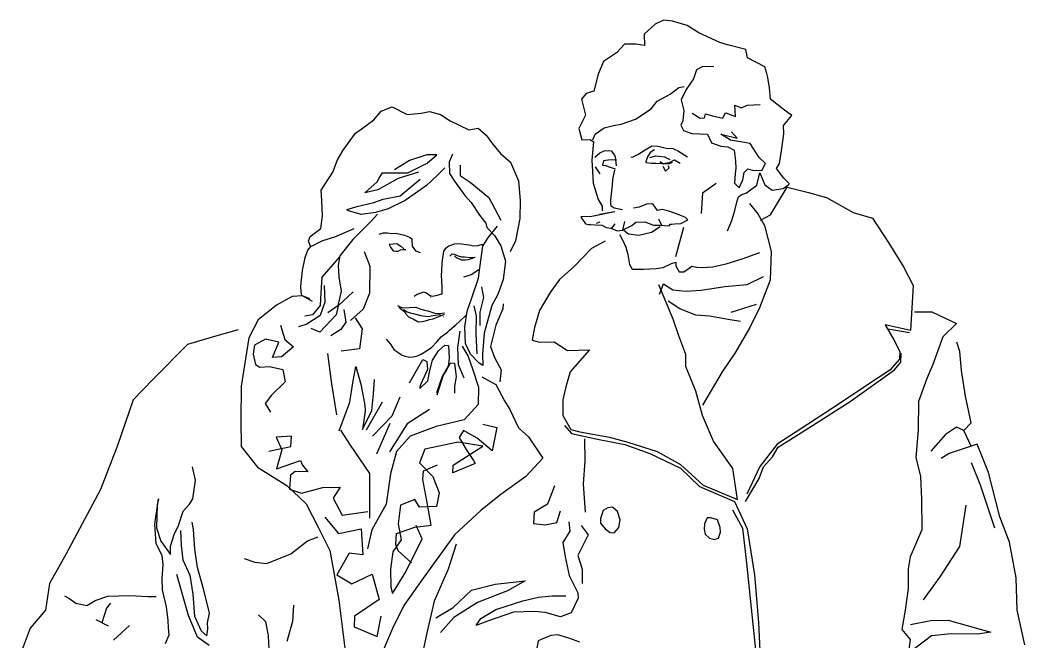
# Model space of a CAD drawing. Extents: x -109 to 1815, y -14679 to 345.
# Drawn here: x -104.528 to -103.49, y -37.608 to -36.965 of the extents above; entities that cross this region are included whole.
import ezdxf

# ---------------------------------------------------------------- set-up
doc = ezdxf.new("R2010")
doc.units = 0
doc.header["$MEASUREMENT"] = 0
doc.layers.get('0').update_dxf_attribs({"linetype": 'CONTINUOUS'})
doc.layers.add('MOBILIARIO', color=1, linetype='CONTINUOUS')

# ---------------------------------------------------------------- blocks, each defined once
blk = doc.blocks.new('G2peop3')
for p, q in [((0.1216, 1.7971), (0.1132, 1.7929)), ((0.1309, 1.7958), (0.1216, 1.7971)), ((0.146, 1.7916), (0.1309, 1.7958)), ((0.1132, 1.7929), (0.1018, 1.7824)), ((0.1582, 1.784), (0.146, 1.7916)), ((0.1018, 1.7824), (0.1019, 1.7708)), ((0.1798, 1.774), (0.1582, 1.784)), ((0.1878, 1.7714), (0.1798, 1.774)), ((0.0813, 1.7722), (0.0731, 1.7631)), ((0.0932, 1.7721), (0.0813, 1.7722)), ((0.1019, 1.7708), (0.0932, 1.7721)), ((0.2068, 1.7667), (0.1878, 1.7714)), ((0.2085, 1.7581), (0.2068, 1.7667)), ((0.0599, 1.7543), (0.0544, 1.7411)), ((0.0731, 1.7631), (0.0599, 1.7543)), ((0.2263, 1.7486), (0.2085, 1.7581)), ((0.1557, 1.7455), (0.1525, 1.7362)), ((0.1624, 1.7491), (0.1557, 1.7455)), ((0.1736, 1.7489), (0.1624, 1.7491)), ((0.2284, 1.7418), (0.2263, 1.7486)), ((0.0544, 1.7411), (0.0498, 1.7236)), ((0.1525, 1.7362), (0.1451, 1.7252)), ((0.2294, 1.7376), (0.2284, 1.7418)), ((0.2311, 1.7271), (0.2294, 1.7376)), ((0.0498, 1.7236), (0.0418, 1.7212)), ((0.1285, 1.7206), (0.1375, 1.7273)), ((0.1375, 1.7273), (0.143, 1.7283)), ((0.1451, 1.7252), (0.14, 1.7145)), ((0.2322, 1.7154), (0.2311, 1.7271)), ((0.0418, 1.7212), (0.0371, 1.7155)), ((0.0371, 1.7155), (0.0411, 1.6989)), ((0.1089, 1.7055), (0.1152, 1.7132)), ((0.1152, 1.7132), (0.1285, 1.7206)), ((0.14, 1.7145), (0.1425, 1.7035)), ((0.2452, 1.7049), (0.2322, 1.7154)), ((-0.1773, 1.694), (-0.1698, 1.7031)), ((-0.1698, 1.7031), (-0.1586, 1.7074)), ((-0.1586, 1.7074), (-0.1429, 1.6995)), ((-0.1286, 1.7009), (-0.12, 1.7026)), ((-0.12, 1.7026), (-0.1087, 1.6994)), ((0.0927, 1.6948), (0.1089, 1.7055)), ((0.1425, 1.7035), (0.1418, 1.6928)), ((0.1848, 1.6994), (0.1859, 1.7012)), ((0.1859, 1.7012), (0.196, 1.6975)), ((0.196, 1.6975), (0.1954, 1.7092)), ((0.1954, 1.7092), (0.2017, 1.7065)), ((0.2017, 1.7065), (0.2085, 1.7093)), ((0.2085, 1.7093), (0.2214, 1.7099)), ((0.2542, 1.6985), (0.2452, 1.7049)), ((-0.1904, 1.6842), (-0.1773, 1.694)), ((-0.1429, 1.6995), (-0.1286, 1.7009)), ((-0.1087, 1.6994), (-0.0985, 1.6931)), ((-0.0985, 1.6931), (-0.0794, 1.6836)), ((0.0411, 1.6989), (0.0344, 1.6849)), ((0.0781, 1.6896), (0.0927, 1.6948)), ((0.1418, 1.6928), (0.1395, 1.6885)), ((0.1513, 1.7007), (0.1595, 1.6957)), ((0.1595, 1.6957), (0.1639, 1.6959)), ((0.1639, 1.6959), (0.1649, 1.7002)), ((0.1649, 1.7002), (0.1724, 1.6981)), ((0.1724, 1.6981), (0.183, 1.6956)), ((0.183, 1.6956), (0.1848, 1.6994)), ((0.2455, 1.6882), (0.2542, 1.6985)), ((-0.1964, 1.6802), (-0.1904, 1.6842)), ((-0.0794, 1.6836), (-0.0696, 1.6853)), ((-0.0696, 1.6853), (-0.0613, 1.6783)), ((0.0344, 1.6849), (0.0375, 1.6734)), ((0.0513, 1.6791), (0.0604, 1.6857)), ((0.0604, 1.6857), (0.0702, 1.688)), ((0.0702, 1.688), (0.0781, 1.6896)), ((0.1395, 1.6885), (0.1423, 1.6829)), ((0.1423, 1.6829), (0.1511, 1.6797)), ((0.1978, 1.6751), (0.1918, 1.6817)), ((0.2459, 1.6795), (0.2455, 1.6882)), ((-0.2091, 1.6627), (-0.1964, 1.6802)), ((-0.0613, 1.6783), (-0.0547, 1.6693)), ((0.0375, 1.6734), (0.0461, 1.6738)), ((0.0461, 1.6738), (0.0493, 1.6713)), ((0.0493, 1.6713), (0.0478, 1.6522)), ((0.0486, 1.6733), (0.0513, 1.6791)), ((0.1511, 1.6797), (0.1672, 1.6793)), ((0.1672, 1.6793), (0.1714, 1.6701)), ((0.191, 1.673), (0.1808, 1.6792)), ((0.1808, 1.6792), (0.1978, 1.6751)), ((0.2011, 1.6711), (0.191, 1.673)), ((0.211, 1.6696), (0.2011, 1.6711)), ((0.2436, 1.6621), (0.2459, 1.6795)), ((-0.2148, 1.6525), (-0.2091, 1.6627)), ((-0.0547, 1.6693), (-0.0467, 1.6591)), ((0.0508, 1.6553), (0.056, 1.66)), ((0.056, 1.66), (0.0603, 1.662)), ((0.0603, 1.662), (0.0646, 1.6622)), ((0.0646, 1.6622), (0.0678, 1.6618)), ((0.0678, 1.6618), (0.071, 1.6576)), ((0.0952, 1.6583), (0.1029, 1.6629)), ((0.1029, 1.6629), (0.1096, 1.667)), ((0.108, 1.6602), (0.1052, 1.6556)), ((0.1123, 1.6629), (0.108, 1.6602)), ((0.1096, 1.667), (0.1158, 1.6667)), ((0.1158, 1.6667), (0.1189, 1.6662)), ((0.1189, 1.6662), (0.1246, 1.6647)), ((0.1246, 1.6647), (0.1313, 1.6643)), ((0.1313, 1.6643), (0.1371, 1.6616)), ((0.1371, 1.6616), (0.1466, 1.6559)), ((0.1714, 1.6701), (0.1807, 1.6668)), ((0.1807, 1.6668), (0.1882, 1.666)), ((0.1882, 1.666), (0.1946, 1.6626)), ((0.1946, 1.6626), (0.1959, 1.6515)), ((0.2172, 1.66), (0.211, 1.6696)), ((0.2204, 1.6552), (0.2172, 1.66)), ((0.2413, 1.6489), (0.2436, 1.6621)), ((-0.2198, 1.6399), (-0.2148, 1.6525)), ((-0.1404, 1.6518), (-0.1561, 1.6424)), ((-0.1227, 1.6577), (-0.1404, 1.6518)), ((-0.1123, 1.6577), (-0.1227, 1.6577)), ((-0.1223, 1.6491), (-0.1123, 1.6577)), ((-0.0962, 1.6585), (-0.0995, 1.6502)), ((-0.0995, 1.6502), (-0.0994, 1.6385)), ((-0.0467, 1.6591), (-0.0364, 1.6504)), ((-0.0364, 1.6504), (-0.0279, 1.631)), ((0.0478, 1.6522), (0.0489, 1.6287)), ((0.0596, 1.6515), (0.0586, 1.6471)), ((0.0646, 1.6523), (0.0596, 1.6515)), ((0.0695, 1.6526), (0.0646, 1.6523)), ((0.0732, 1.6522), (0.0695, 1.6526)), ((0.071, 1.6576), (0.0718, 1.6559)), ((0.0718, 1.6559), (0.0728, 1.6465)), ((0.0879, 1.6554), (0.0904, 1.6556)), ((0.0904, 1.6556), (0.0933, 1.6575)), ((0.0933, 1.6575), (0.0952, 1.6583)), ((0.1052, 1.6556), (0.1036, 1.6506)), ((0.1036, 1.6506), (0.1036, 1.65)), ((0.1036, 1.65), (0.1093, 1.6491)), ((0.1077, 1.6552), (0.1139, 1.6567)), ((0.1139, 1.6567), (0.1226, 1.6559)), ((0.1179, 1.6508), (0.1217, 1.6485)), ((0.1226, 1.6559), (0.1282, 1.653)), ((0.1229, 1.6491), (0.1278, 1.65)), ((0.1278, 1.65), (0.1332, 1.6528)), ((0.1279, 1.6488), (0.1308, 1.6502)), ((0.1332, 1.6528), (0.139, 1.6493)), ((0.1959, 1.6515), (0.1963, 1.6436)), ((0.2269, 1.6488), (0.2204, 1.6552)), ((-0.2278, 1.6271), (-0.2198, 1.6399)), ((-0.1717, 1.6336), (-0.1683, 1.6393)), ((-0.1683, 1.6393), (-0.1609, 1.6391)), ((-0.1609, 1.6391), (-0.1423, 1.6394)), ((-0.1312, 1.6399), (-0.1524, 1.6334)), ((-0.1423, 1.6394), (-0.1223, 1.6491)), ((-0.1042, 1.6445), (-0.1117, 1.6367)), ((-0.0882, 1.6471), (-0.0882, 1.6366)), ((0.0513, 1.6454), (0.0559, 1.6382)), ((0.0586, 1.6471), (0.0617, 1.6467)), ((0.0617, 1.6467), (0.0667, 1.645)), ((0.0667, 1.645), (0.0717, 1.6435)), ((0.0693, 1.6322), (0.0713, 1.6422)), ((0.1093, 1.6491), (0.1142, 1.6493)), ((0.1142, 1.6493), (0.1192, 1.6489)), ((0.1192, 1.6489), (0.1229, 1.6491)), ((0.1211, 1.646), (0.1238, 1.6411)), ((0.1217, 1.6485), (0.1279, 1.6488)), ((0.1238, 1.6411), (0.1274, 1.6443)), ((0.1274, 1.6443), (0.1268, 1.6463)), ((0.1963, 1.6436), (0.1958, 1.6386)), ((0.2037, 1.6321), (0.2051, 1.6396)), ((0.2051, 1.6396), (0.2086, 1.6435)), ((0.2086, 1.6435), (0.2137, 1.642)), ((0.2137, 1.642), (0.2231, 1.6417)), ((0.2182, 1.6266), (0.2212, 1.6392)), ((0.2212, 1.6392), (0.2263, 1.627)), ((0.2231, 1.6417), (0.2269, 1.6488)), ((0.2383, 1.6438), (0.2413, 1.6489)), ((0.2458, 1.6337), (0.2383, 1.6438)), ((-0.1865, 1.6186), (-0.174, 1.6298)), ((-0.174, 1.6298), (-0.1717, 1.6336)), ((-0.1524, 1.6334), (-0.1731, 1.6217)), ((-0.1503, 1.6154), (-0.1296, 1.6326)), ((-0.1117, 1.6367), (-0.1231, 1.6262)), ((-0.0994, 1.6385), (-0.0941, 1.6307)), ((-0.0941, 1.6307), (-0.0834, 1.6158)), ((-0.0882, 1.6366), (-0.0779, 1.6297)), ((-0.0779, 1.6297), (-0.0586, 1.6139)), ((-0.0279, 1.631), (-0.0262, 1.6106)), ((0.0489, 1.6287), (0.0542, 1.6116)), ((0.0689, 1.6265), (0.0693, 1.6322)), ((0.1958, 1.6386), (0.1951, 1.6287)), ((0.1951, 1.6287), (0.1997, 1.6239)), ((0.1997, 1.6239), (0.2037, 1.6321)), ((0.2515, 1.6283), (0.2458, 1.6337)), ((-0.2318, 1.6212), (-0.2278, 1.6271)), ((-0.2312, 1.6108), (-0.2318, 1.6212)), ((-0.1731, 1.6217), (-0.1865, 1.6186)), ((-0.1231, 1.6262), (-0.1451, 1.6108)), ((0.0681, 1.6173), (0.0689, 1.6265)), ((0.1621, 1.6183), (0.1607, 1.5972)), ((0.176, 1.6282), (0.1621, 1.6183)), ((0.202, 1.6166), (0.2074, 1.6187)), ((0.2074, 1.6187), (0.2182, 1.6266)), ((0.2263, 1.627), (0.234, 1.6212)), ((0.234, 1.6212), (0.2451, 1.623)), ((0.2385, 1.6061), (0.2492, 1.6245)), ((0.2451, 1.623), (0.251, 1.6271)), ((0.2492, 1.6245), (0.2713, 1.6189)), ((0.251, 1.6271), (0.2515, 1.6283)), ((0.2713, 1.6189), (0.2901, 1.6136)), ((-0.2304, 1.5948), (-0.2312, 1.6108)), ((-0.195, 1.6045), (-0.1774, 1.6086)), ((-0.1774, 1.6086), (-0.1676, 1.6121)), ((-0.1676, 1.6121), (-0.1503, 1.6154)), ((-0.1451, 1.6108), (-0.1627, 1.6019)), ((-0.0834, 1.6158), (-0.0769, 1.6087)), ((-0.0769, 1.6087), (-0.0683, 1.5955)), ((-0.0586, 1.6139), (-0.0462, 1.5905)), ((-0.0262, 1.6106), (-0.0265, 1.592)), ((0.0542, 1.6116), (0.0583, 1.6049)), ((0.0672, 1.611), (0.0681, 1.6173)), ((0.0674, 1.6073), (0.0672, 1.611)), ((0.1953, 1.6002), (0.1979, 1.6102)), ((0.1979, 1.6102), (0.199, 1.6145)), ((0.199, 1.6145), (0.202, 1.6166)), ((0.2901, 1.6136), (0.3174, 1.5982)), ((-0.2048, 1.6015), (-0.195, 1.6045)), ((-0.2047, 1.6003), (-0.2048, 1.6015)), ((-0.1903, 1.5961), (-0.2047, 1.6003)), ((-0.1756, 1.5981), (-0.1903, 1.5961)), ((-0.1627, 1.6019), (-0.1756, 1.5981)), ((0.0715, 1.5989), (0.0477, 1.594)), ((0.0715, 1.5989), (0.0555, 1.5961)), ((0.0583, 1.6049), (0.0585, 1.6)), ((0.0675, 1.6049), (0.0674, 1.6073)), ((0.0708, 1.6026), (0.0675, 1.6049)), ((0.0795, 1.6011), (0.0708, 1.6026)), ((0.0967, 1.6039), (0.0906, 1.6028)), ((0.104, 1.6067), (0.0967, 1.6039)), ((0.1107, 1.6071), (0.104, 1.6067)), ((0.1155, 1.6004), (0.1107, 1.6071)), ((0.1204, 1.6013), (0.1155, 1.6004)), ((0.1272, 1.5997), (0.1204, 1.6013)), ((0.138, 1.596), (0.1272, 1.5997)), ((0.1921, 1.5901), (0.1953, 1.6002)), ((0.2104, 1.6077), (0.2191, 1.597)), ((0.2321, 1.5959), (0.2385, 1.6061)), ((0.3174, 1.5982), (0.3375, 1.5925)), ((-0.2322, 1.5816), (-0.2304, 1.5948)), ((-0.1801, 1.5892), (-0.199, 1.5703)), ((-0.1736, 1.5964), (-0.1801, 1.5892)), ((-0.0683, 1.5955), (-0.0616, 1.5872)), ((-0.0616, 1.5872), (-0.0607, 1.5828)), ((-0.0265, 1.592), (-0.031, 1.5689)), ((0.0477, 1.594), (0.0365, 1.5939)), ((0.0365, 1.5939), (0.0372, 1.5922)), ((0.0372, 1.5922), (0.0412, 1.5867)), ((0.0559, 1.5882), (0.0523, 1.5868)), ((0.0814, 1.5888), (0.0794, 1.58)), ((0.089, 1.5849), (0.0931, 1.5881)), ((0.0931, 1.5881), (0.1024, 1.5886)), ((0.1024, 1.5886), (0.1113, 1.5853)), ((0.1164, 1.5918), (0.12, 1.5845)), ((0.1443, 1.5932), (0.138, 1.596)), ((0.1397, 1.5868), (0.1469, 1.5908)), ((0.1469, 1.5908), (0.1443, 1.5932)), ((0.1876, 1.5793), (0.1921, 1.5901)), ((0.2191, 1.597), (0.2259, 1.5849)), ((0.2219, 1.5904), (0.2321, 1.5959)), ((0.3375, 1.5925), (0.3544, 1.5667)), ((-0.243, 1.5736), (-0.2322, 1.5816)), ((-0.2177, 1.5731), (-0.1976, 1.5816)), ((-0.172, 1.576), (-0.1676, 1.5774)), ((-0.1676, 1.5774), (-0.1634, 1.5771)), ((-0.1634, 1.5771), (-0.1589, 1.5766)), ((-0.1589, 1.5766), (-0.1545, 1.5768)), ((-0.1545, 1.5768), (-0.1502, 1.5758)), ((-0.0607, 1.5828), (-0.0529, 1.5745)), ((-0.0596, 1.5717), (-0.0496, 1.5841)), ((0.0412, 1.5867), (0.0444, 1.5857)), ((0.0444, 1.5857), (0.0462, 1.5857)), ((0.0462, 1.5857), (0.0511, 1.5855)), ((0.0511, 1.5855), (0.058, 1.5851)), ((0.058, 1.5851), (0.0624, 1.5829)), ((0.0624, 1.5829), (0.0674, 1.5819)), ((0.0674, 1.5819), (0.0737, 1.5792)), ((0.0716, 1.5865), (0.0681, 1.5819)), ((0.0737, 1.5792), (0.0794, 1.58)), ((0.0794, 1.58), (0.089, 1.5849)), ((0.0806, 1.5801), (0.0857, 1.5761)), ((0.0962, 1.5747), (0.1092, 1.5778)), ((0.1092, 1.5778), (0.1181, 1.5839)), ((0.1113, 1.5853), (0.118, 1.5851)), ((0.118, 1.5851), (0.1274, 1.5844)), ((0.1274, 1.5844), (0.1286, 1.5862)), ((0.1286, 1.5862), (0.1298, 1.5863)), ((0.1298, 1.5863), (0.1335, 1.5864)), ((0.1335, 1.5864), (0.1397, 1.5868)), ((0.1424, 1.5826), (0.134, 1.5525)), ((0.2259, 1.5849), (0.2328, 1.558)), ((-0.2447, 1.5686), (-0.243, 1.5736)), ((-0.2424, 1.5625), (-0.2447, 1.5686)), ((-0.2425, 1.5632), (-0.2299, 1.5693)), ((-0.2299, 1.5693), (-0.2177, 1.5731)), ((-0.199, 1.5703), (-0.2123, 1.5536)), ((-0.1502, 1.5758), (-0.1458, 1.5748)), ((-0.1458, 1.5748), (-0.1407, 1.5726)), ((-0.1407, 1.5726), (-0.1381, 1.5709)), ((-0.1381, 1.5709), (-0.138, 1.569)), ((-0.138, 1.569), (-0.1378, 1.5635)), ((-0.0647, 1.5635), (-0.0596, 1.5717)), ((-0.0529, 1.5745), (-0.0461, 1.5637)), ((-0.031, 1.5689), (-0.0366, 1.5575)), ((0.0614, 1.5686), (0.0474, 1.561)), ((0.0764, 1.5756), (0.0791, 1.5708)), ((0.0791, 1.5708), (0.0827, 1.5623)), ((0.0857, 1.5761), (0.0962, 1.5747)), ((0.3544, 1.5667), (0.3693, 1.5421)), ((-0.2481, 1.5518), (-0.2454, 1.5593)), ((-0.2454, 1.5593), (-0.2425, 1.5632)), ((-0.1872, 1.5579), (-0.1815, 1.5428)), ((-0.1534, 1.5658), (-0.1616, 1.5653)), ((-0.1616, 1.5653), (-0.1616, 1.5653)), ((-0.1616, 1.5653), (-0.16, 1.5624)), ((-0.16, 1.5624), (-0.1587, 1.5605)), ((-0.1587, 1.5605), (-0.1573, 1.5588)), ((-0.1573, 1.5588), (-0.1548, 1.5583)), ((-0.1548, 1.5583), (-0.1524, 1.5584)), ((-0.1534, 1.5658), (-0.1496, 1.5635)), ((-0.1524, 1.5584), (-0.1499, 1.5597)), ((-0.1499, 1.5597), (-0.1475, 1.5599)), ((-0.1496, 1.5635), (-0.1463, 1.5606)), ((-0.1475, 1.5599), (-0.1445, 1.56)), ((-0.1378, 1.5635), (-0.1345, 1.5587)), ((-0.1345, 1.5587), (-0.1295, 1.5571)), ((-0.1053, 1.5583), (-0.1068, 1.549)), ((-0.1037, 1.5608), (-0.1053, 1.5583)), ((-0.1001, 1.5635), (-0.1037, 1.5608)), ((-0.0945, 1.5657), (-0.1001, 1.5635)), ((-0.0896, 1.566), (-0.0945, 1.5657)), ((-0.0791, 1.5646), (-0.0896, 1.566)), ((-0.0741, 1.5636), (-0.0791, 1.5646)), ((-0.0704, 1.5638), (-0.0741, 1.5636)), ((-0.0667, 1.5647), (-0.0704, 1.5638)), ((-0.068, 1.5411), (-0.0647, 1.5635)), ((-0.0648, 1.5647), (-0.0667, 1.5647)), ((-0.0461, 1.5637), (-0.0416, 1.5479)), ((0.0474, 1.561), (0.0293, 1.5423)), ((0.0827, 1.5623), (0.0849, 1.555)), ((0.2029, 1.5503), (0.2212, 1.5569)), ((0.2328, 1.558), (0.2318, 1.5283)), ((-0.2511, 1.5385), (-0.2481, 1.5518)), ((-0.2129, 1.5523), (-0.231, 1.5316)), ((-0.2123, 1.5536), (-0.2142, 1.5436)), ((-0.1068, 1.549), (-0.1071, 1.5453)), ((-0.0988, 1.5531), (-0.0965, 1.5557)), ((-0.0965, 1.5557), (-0.0941, 1.5552)), ((-0.0941, 1.5552), (-0.0913, 1.5539)), ((-0.092, 1.5515), (-0.094, 1.5535)), ((-0.0906, 1.5506), (-0.092, 1.5515)), ((-0.0913, 1.5539), (-0.0867, 1.5524)), ((-0.088, 1.5497), (-0.0906, 1.5506)), ((-0.0865, 1.5491), (-0.088, 1.5497)), ((-0.0867, 1.5524), (-0.0839, 1.5524)), ((-0.0826, 1.5491), (-0.0865, 1.5491)), ((-0.0839, 1.5524), (-0.078, 1.5517)), ((-0.0799, 1.5495), (-0.0826, 1.5491)), ((-0.0782, 1.5502), (-0.0799, 1.5495)), ((-0.0768, 1.5504), (-0.0782, 1.5502)), ((-0.078, 1.5517), (-0.0747, 1.5519)), ((-0.0747, 1.5512), (-0.0768, 1.5504)), ((-0.0747, 1.5519), (-0.0728, 1.552)), ((-0.0416, 1.5479), (-0.0439, 1.5292)), ((0.0849, 1.555), (0.0866, 1.5445)), ((0.1299, 1.5454), (0.1343, 1.5469)), ((0.1343, 1.5469), (0.1345, 1.5432)), ((0.1864, 1.5452), (0.2029, 1.5503)), ((-0.2528, 1.5223), (-0.2511, 1.5385)), ((-0.2142, 1.5436), (-0.2136, 1.5318)), ((-0.1815, 1.5428), (-0.1818, 1.5148)), ((-0.1075, 1.5384), (-0.1077, 1.5329)), ((-0.1071, 1.5453), (-0.1075, 1.5384)), ((-0.0691, 1.5391), (-0.0768, 1.5337)), ((-0.0692, 1.5304), (-0.068, 1.5411)), ((0.0293, 1.5423), (0.0143, 1.5291)), ((0.0866, 1.5445), (0.0894, 1.5396)), ((0.0894, 1.5396), (0.1012, 1.5397)), ((0.1012, 1.5397), (0.1141, 1.5404)), ((0.1141, 1.5404), (0.1215, 1.5413)), ((0.1215, 1.5413), (0.1299, 1.5454)), ((0.1345, 1.5432), (0.1378, 1.5371)), ((0.1378, 1.5371), (0.1427, 1.5368)), ((0.1427, 1.5368), (0.1482, 1.5408)), ((0.1482, 1.5408), (0.1511, 1.5428)), ((0.1511, 1.5428), (0.1561, 1.5418)), ((0.1561, 1.5418), (0.1618, 1.5415)), ((0.1618, 1.5415), (0.1722, 1.5421)), ((0.1722, 1.5421), (0.1864, 1.5452)), ((0.3693, 1.5421), (0.3794, 1.5228)), ((-0.231, 1.5316), (-0.2321, 1.5154)), ((-0.2136, 1.5318), (-0.2111, 1.517)), ((-0.1077, 1.5329), (-0.1075, 1.5284)), ((-0.1075, 1.5284), (-0.1071, 1.521)), ((-0.0768, 1.5337), (-0.0848, 1.5315)), ((-0.0763, 1.5102), (-0.0692, 1.5304)), ((-0.0439, 1.5292), (-0.0493, 1.5135)), ((0.0143, 1.5291), (0.0046, 1.5155)), ((0.208, 1.524), (0.2249, 1.5323)), ((0.2318, 1.5283), (0.2208, 1.4999)), ((-0.2525, 1.5162), (-0.2528, 1.5223)), ((-0.2518, 1.5125), (-0.2525, 1.5162)), ((-0.2321, 1.5154), (-0.2327, 1.5023)), ((-0.2288, 1.523), (-0.2279, 1.5057)), ((-0.2111, 1.517), (-0.2146, 1.502)), ((-0.1987, 1.5164), (-0.2141, 1.502)), ((-0.1818, 1.5148), (-0.1884, 1.4984)), ((-0.1261, 1.5158), (-0.1328, 1.5136)), ((-0.1229, 1.5148), (-0.1261, 1.5158)), ((-0.1198, 1.5124), (-0.1229, 1.5148)), ((-0.1071, 1.5205), (-0.1073, 1.5139)), ((-0.1071, 1.521), (-0.1071, 1.5205)), ((-0.0663, 1.5213), (-0.064, 1.5103)), ((0.0046, 1.5155), (-0.0063, 1.4971)), ((0.1316, 1.488), (0.1169, 1.5237)), ((0.1174, 1.5138), (0.1218, 1.5246)), ((0.1218, 1.5246), (0.1313, 1.5182)), ((0.1313, 1.5182), (0.1444, 1.5171)), ((0.1444, 1.5171), (0.1605, 1.5179)), ((0.1605, 1.5179), (0.1851, 1.5217)), ((0.1851, 1.5217), (0.208, 1.524)), ((0.3794, 1.5228), (0.3768, 1.4762)), ((-0.2616, 1.5115), (-0.2778, 1.5025)), ((-0.251, 1.512), (-0.2616, 1.5115)), ((-0.2408, 1.5063), (-0.2518, 1.5125)), ((-0.2434, 1.5092), (-0.251, 1.512)), ((-0.2279, 1.5057), (-0.2327, 1.4919)), ((-0.1328, 1.5136), (-0.1358, 1.5116)), ((-0.118, 1.5117), (-0.1198, 1.5124)), ((-0.1184, 1.5106), (-0.119, 1.5112)), ((-0.1163, 1.5116), (-0.118, 1.5117)), ((-0.1136, 1.512), (-0.1163, 1.5116)), ((-0.1073, 1.5139), (-0.1136, 1.512)), ((-0.0811, 1.4963), (-0.0763, 1.5102)), ((-0.064, 1.5103), (-0.0681, 1.4952)), ((-0.0493, 1.5135), (-0.0554, 1.5021)), ((0.1385, 1.4988), (0.1264, 1.5068)), ((-0.2778, 1.5025), (-0.2968, 1.4874)), ((-0.2327, 1.5023), (-0.2408, 1.4927)), ((-0.2146, 1.502), (-0.2248, 1.4947)), ((-0.2141, 1.502), (-0.2161, 1.4927)), ((-0.2082, 1.4981), (-0.2063, 1.4851)), ((-0.1884, 1.4984), (-0.2014, 1.4866)), ((-0.153, 1.5022), (-0.1523, 1.5017)), ((-0.1523, 1.5017), (-0.1476, 1.4998)), ((-0.1514, 1.5004), (-0.1455, 1.4956)), ((-0.1476, 1.4998), (-0.141, 1.5002)), ((-0.1467, 1.4982), (-0.1431, 1.4958)), ((-0.1455, 1.4956), (-0.1448, 1.4938)), ((-0.1448, 1.4938), (-0.1415, 1.4903)), ((-0.1431, 1.4958), (-0.1399, 1.4946)), ((-0.141, 1.5002), (-0.134, 1.5003)), ((-0.1399, 1.4946), (-0.1353, 1.4935)), ((-0.134, 1.5003), (-0.129, 1.4985)), ((-0.129, 1.4985), (-0.125, 1.4974)), ((-0.125, 1.4974), (-0.1216, 1.4965)), ((-0.1216, 1.4965), (-0.1143, 1.4942)), ((-0.1143, 1.4942), (-0.1097, 1.494)), ((-0.1097, 1.494), (-0.1045, 1.4945)), ((-0.0835, 1.4801), (-0.0811, 1.4963)), ((-0.074, 1.5017), (-0.0717, 1.4913)), ((-0.0681, 1.4952), (-0.068, 1.4816)), ((-0.0554, 1.5021), (-0.0633, 1.4737)), ((-0.0441, 1.4989), (-0.0514, 1.4818)), ((-0.0438, 1.5039), (-0.0441, 1.4989)), ((-0.0063, 1.4971), (-0.0116, 1.4795)), ((0.1549, 1.4922), (0.1385, 1.4988)), ((0.1914, 1.4953), (0.2177, 1.5035)), ((0.2208, 1.4999), (0.2107, 1.4796)), ((0.3808, 1.4956), (0.3988, 1.4958)), ((0.3988, 1.4958), (0.4242, 1.4835)), ((-0.2968, 1.4874), (-0.3065, 1.4689)), ((-0.2408, 1.4927), (-0.2487, 1.4911)), ((-0.2327, 1.4919), (-0.2465, 1.483)), ((-0.2161, 1.4927), (-0.233, 1.4745)), ((-0.2063, 1.4851), (-0.2116, 1.4774)), ((-0.1966, 1.4893), (-0.1893, 1.478)), ((-0.1415, 1.4903), (-0.1357, 1.4877)), ((-0.1357, 1.4877), (-0.1316, 1.4854)), ((-0.1353, 1.4935), (-0.1287, 1.4919)), ((-0.1316, 1.4854), (-0.1273, 1.4857)), ((-0.1287, 1.4919), (-0.1212, 1.4908)), ((-0.1273, 1.4857), (-0.1239, 1.4862)), ((-0.1239, 1.4862), (-0.1198, 1.4877)), ((-0.1212, 1.4908), (-0.1165, 1.4917)), ((-0.1198, 1.4877), (-0.1161, 1.4884)), ((-0.1165, 1.4917), (-0.1084, 1.4928)), ((-0.1161, 1.4884), (-0.1045, 1.4933)), ((-0.1056, 1.4909), (-0.1051, 1.4909)), ((-0.0928, 1.4821), (-0.0887, 1.4861)), ((-0.0887, 1.4861), (-0.0816, 1.4926)), ((-0.0717, 1.4913), (-0.072, 1.4733)), ((0.1374, 1.471), (0.1316, 1.488)), ((0.1693, 1.4911), (0.1549, 1.4922)), ((0.1886, 1.4877), (0.1693, 1.4911)), ((0.201, 1.4858), (0.1886, 1.4877)), ((0.4242, 1.4835), (0.4101, 1.4699)), ((-0.3174, 1.477), (-0.3442, 1.4694)), ((-0.2737, 1.4817), (-0.2693, 1.467)), ((-0.2465, 1.483), (-0.2551, 1.4801)), ((-0.233, 1.4745), (-0.2419, 1.4783)), ((-0.2116, 1.4774), (-0.2217, 1.4707)), ((-0.1893, 1.478), (-0.192, 1.4573)), ((-0.1077, 1.4697), (-0.1011, 1.475)), ((-0.1011, 1.475), (-0.0994, 1.4768)), ((-0.0994, 1.4768), (-0.0928, 1.4821)), ((-0.0887, 1.4756), (-0.0911, 1.4587)), ((-0.0826, 1.4628), (-0.0835, 1.4801)), ((-0.072, 1.4733), (-0.0709, 1.4523)), ((-0.0633, 1.4737), (-0.0653, 1.452)), ((-0.0514, 1.4818), (-0.057, 1.4599)), ((-0.0116, 1.4795), (-0.014, 1.4663)), ((0.2107, 1.4796), (0.1959, 1.4541)), ((0.3768, 1.4762), (0.3505, 1.4823)), ((0.3505, 1.4823), (0.3595, 1.4666)), ((0.3532, 1.4781), (0.3757, 1.4743)), ((-0.3442, 1.4694), (-0.3698, 1.4619)), ((-0.3065, 1.4689), (-0.3144, 1.4189)), ((-0.2891, 1.4673), (-0.3005, 1.4612)), ((-0.2753, 1.4642), (-0.2891, 1.4673)), ((-0.282, 1.4485), (-0.2753, 1.4642)), ((-0.2693, 1.467), (-0.2602, 1.4595)), ((-0.1646, 1.4674), (-0.16, 1.4621)), ((-0.1176, 1.4593), (-0.1124, 1.4645)), ((-0.1124, 1.4645), (-0.1077, 1.4697)), ((-0.0776, 1.4519), (-0.0826, 1.4628)), ((-0.014, 1.4663), (-0.0064, 1.4642)), ((-0.0064, 1.4642), (0.0089, 1.4645)), ((0.0089, 1.4645), (0.0225, 1.4558)), ((0.1446, 1.4515), (0.1374, 1.471)), ((0.3595, 1.4666), (0.3655, 1.4545)), ((0.4101, 1.4699), (0.3996, 1.4414)), ((0.4275, 1.4547), (0.4245, 1.4644)), ((-0.3698, 1.4619), (-0.4052, 1.4262)), ((-0.3005, 1.4612), (-0.3019, 1.4518)), ((-0.2602, 1.4595), (-0.2726, 1.449)), ((-0.2252, 1.4526), (-0.2211, 1.4212)), ((-0.192, 1.4573), (-0.211, 1.4551)), ((-0.16, 1.4621), (-0.1567, 1.4568)), ((-0.1567, 1.4568), (-0.1527, 1.4538)), ((-0.1527, 1.4538), (-0.1482, 1.4509)), ((-0.1286, 1.4518), (-0.1219, 1.4559)), ((-0.1219, 1.4559), (-0.1176, 1.4593)), ((-0.1169, 1.4457), (-0.1107, 1.4552)), ((-0.1107, 1.4552), (-0.1041, 1.4612)), ((-0.1041, 1.4612), (-0.1004, 1.4607)), ((-0.1004, 1.4607), (-0.0997, 1.4478)), ((-0.0911, 1.4587), (-0.0902, 1.4414)), ((-0.0862, 1.4602), (-0.08, 1.4494)), ((-0.057, 1.4599), (-0.0527, 1.4483)), ((0.0225, 1.4558), (0.0453, 1.4564)), ((0.0453, 1.4564), (0.0377, 1.4479)), ((0.1959, 1.4541), (0.1821, 1.4336)), ((0.3655, 1.4545), (0.3654, 1.4466)), ((0.3668, 1.4435), (0.3669, 1.4528)), ((0.4292, 1.4349), (0.4275, 1.4547)), ((-0.3019, 1.4518), (-0.2995, 1.4414)), ((-0.2726, 1.449), (-0.282, 1.4485)), ((-0.1482, 1.4509), (-0.1451, 1.4498)), ((-0.1451, 1.4498), (-0.1404, 1.4489)), ((-0.1405, 1.4222), (-0.1269, 1.4464)), ((-0.1404, 1.4489), (-0.1367, 1.449)), ((-0.1367, 1.449), (-0.1322, 1.4501)), ((-0.1322, 1.4501), (-0.1286, 1.4518)), ((-0.1269, 1.4464), (-0.1225, 1.4442)), ((-0.1225, 1.4442), (-0.1221, 1.4361)), ((-0.1196, 1.435), (-0.1169, 1.4457)), ((-0.1034, 1.4333), (-0.0982, 1.4429)), ((-0.0997, 1.4478), (-0.1005, 1.4396)), ((-0.0982, 1.4429), (-0.094, 1.4425)), ((-0.094, 1.4425), (-0.0925, 1.4284)), ((-0.08, 1.4494), (-0.0756, 1.4367)), ((-0.0685, 1.4425), (-0.0776, 1.4519)), ((-0.0647, 1.4402), (-0.0685, 1.4425)), ((-0.0653, 1.452), (-0.0647, 1.4402)), ((-0.0527, 1.4483), (-0.0459, 1.4357)), ((0.0377, 1.4479), (0.0254, 1.4336)), ((0.1447, 1.4391), (0.1446, 1.4515)), ((0.3654, 1.4466), (0.3554, 1.4354)), ((0.3603, 1.4357), (0.3668, 1.4435)), ((-0.2995, 1.4414), (-0.2951, 1.4385)), ((-0.2951, 1.4385), (-0.2852, 1.439)), ((-0.2852, 1.439), (-0.2714, 1.436)), ((-0.2714, 1.436), (-0.2688, 1.4232)), ((-0.1989, 1.4223), (-0.196, 1.4392)), ((-0.196, 1.4392), (-0.1906, 1.4197)), ((-0.1221, 1.4361), (-0.1293, 1.4203)), ((-0.1215, 1.4244), (-0.1196, 1.435)), ((-0.1005, 1.4396), (-0.1069, 1.4289)), ((-0.1057, 1.4295), (-0.1034, 1.4333)), ((-0.0902, 1.4414), (-0.0845, 1.4275)), ((-0.0756, 1.4367), (-0.0692, 1.4177)), ((-0.0459, 1.4357), (-0.0472, 1.4232)), ((0.0254, 1.4336), (0.0207, 1.418)), ((0.1552, 1.4136), (0.1447, 1.4391)), ((0.1821, 1.4336), (0.1621, 1.3991)), ((0.3144, 1.4031), (0.3603, 1.4357)), ((0.3554, 1.4354), (0.3314, 1.4194)), ((0.3996, 1.4414), (0.3937, 1.4269)), ((0.4335, 1.4084), (0.4292, 1.4349)), ((-0.4052, 1.4262), (-0.4259, 1.4046)), ((-0.2688, 1.4232), (-0.283, 1.4094)), ((-0.2211, 1.4212), (-0.2158, 1.3892)), ((-0.2021, 1.4023), (-0.1989, 1.4223)), ((-0.1778, 1.411), (-0.1768, 1.4259)), ((-0.1298, 1.4166), (-0.1215, 1.4244)), ((-0.1069, 1.4289), (-0.1123, 1.413)), ((-0.1121, 1.41), (-0.1057, 1.4295)), ((-0.0925, 1.4284), (-0.094, 1.4189)), ((-0.066, 1.4285), (-0.0513, 1.4206)), ((0.3937, 1.4269), (0.385, 1.403)), ((-0.3144, 1.4189), (-0.3146, 1.3837)), ((-0.1906, 1.4197), (-0.1866, 1.3989)), ((-0.1794, 1.3936), (-0.1778, 1.411)), ((-0.1293, 1.4203), (-0.1299, 1.4183)), ((-0.1299, 1.4183), (-0.1298, 1.4166)), ((-0.1123, 1.413), (-0.1121, 1.41)), ((-0.094, 1.4189), (-0.0942, 1.4115)), ((-0.0692, 1.4177), (-0.0695, 1.3998)), ((-0.0513, 1.4206), (-0.0425, 1.4037)), ((0.0207, 1.418), (0.0176, 1.4048)), ((0.1621, 1.3885), (0.1552, 1.4136)), ((0.3314, 1.4194), (0.3051, 1.4019)), ((-0.4259, 1.4046), (-0.442, 1.3575)), ((-0.283, 1.4094), (-0.2895, 1.4011)), ((-0.2895, 1.4011), (-0.284, 1.392)), ((-0.213, 1.3728), (-0.2021, 1.4023)), ((-0.1687, 1.4022), (-0.1853, 1.3734)), ((-0.1504, 1.4074), (-0.1588, 1.3879)), ((-0.0425, 1.4037), (-0.0371, 1.3946)), ((0.0176, 1.4048), (0.0177, 1.3887)), ((0.2681, 1.3735), (0.3144, 1.4031)), ((0.3051, 1.4019), (0.2703, 1.3791)), ((0.385, 1.403), (0.3845, 1.3738)), ((0.4393, 1.381), (0.4335, 1.4084)), ((-0.189, 1.374), (-0.1794, 1.3936)), ((-0.1863, 1.3932), (-0.189, 1.374)), ((-0.1866, 1.3989), (-0.1863, 1.3932)), ((-0.12, 1.3948), (-0.1428, 1.38)), ((-0.0695, 1.3998), (-0.0841, 1.3842)), ((-0.0371, 1.3946), (-0.028, 1.3759)), ((-0.3146, 1.3837), (-0.3144, 1.3565)), ((-0.1588, 1.3879), (-0.1788, 1.3671)), ((-0.1609, 1.3803), (-0.1747, 1.3487)), ((-0.1428, 1.38), (-0.1612, 1.3511)), ((-0.0841, 1.3842), (-0.1129, 1.3771)), ((0.0177, 1.3887), (0.0259, 1.3742)), ((0.1733, 1.3619), (0.1621, 1.3885)), ((0.4316, 1.3731), (0.4393, 1.381)), ((-0.2118, 1.3733), (-0.2018, 1.3578)), ((-0.1129, 1.3771), (-0.1397, 1.3671)), ((-0.0848, 1.373), (-0.0894, 1.3659)), ((-0.0708, 1.3651), (-0.0848, 1.373)), ((-0.0648, 1.3795), (-0.0503, 1.376)), ((-0.0503, 1.376), (-0.0553, 1.3522)), ((-0.028, 1.3759), (-0.0176, 1.3665)), ((0.0195, 1.3783), (0.0268, 1.37)), ((0.0259, 1.3742), (0.0354, 1.3717)), ((0.0268, 1.37), (0.0519, 1.3644)), ((0.0354, 1.3717), (0.0659, 1.3663)), ((0.2703, 1.3791), (0.2391, 1.359)), ((0.24, 1.356), (0.2681, 1.3735)), ((0.3845, 1.3738), (0.3822, 1.3452)), ((0.424, 1.3765), (0.4127, 1.369)), ((0.4316, 1.3731), (0.424, 1.3765)), ((0.4393, 1.3567), (0.4316, 1.3731)), ((-0.2623, 1.3671), (-0.2783, 1.3663)), ((-0.2783, 1.3663), (-0.2722, 1.353)), ((-0.263, 1.3566), (-0.2623, 1.3671)), ((-0.1397, 1.3671), (-0.1538, 1.3515)), ((-0.0904, 1.3609), (-0.1247, 1.3537)), ((-0.0649, 1.3567), (-0.0904, 1.3609)), ((-0.0894, 1.3659), (-0.082, 1.3534)), ((-0.0553, 1.3522), (-0.0708, 1.3651)), ((-0.0176, 1.3665), (-0.0028, 1.3443)), ((0.04, 1.3645), (0.0406, 1.3415)), ((0.0519, 1.3644), (0.0819, 1.3585)), ((0.0659, 1.3663), (0.0848, 1.3611)), ((0.0848, 1.3611), (0.115, 1.3515)), ((0.1933, 1.3339), (0.1733, 1.3619)), ((0.2391, 1.359), (0.2212, 1.3358)), ((0.4127, 1.369), (0.3975, 1.3516)), ((0.4454, 1.359), (0.4393, 1.3567)), ((0.4573, 1.3297), (0.4454, 1.359)), ((-0.442, 1.3575), (-0.4596, 1.312)), ((-0.3144, 1.3565), (-0.2973, 1.3351)), ((-0.2857, 1.3517), (-0.263, 1.3566)), ((-0.2722, 1.353), (-0.2779, 1.3336)), ((-0.2018, 1.3578), (-0.1818, 1.3285)), ((-0.1538, 1.3515), (-0.16, 1.3284)), ((-0.1247, 1.3537), (-0.1302, 1.3398)), ((-0.0954, 1.3371), (-0.0649, 1.3567)), ((-0.082, 1.3534), (-0.0745, 1.3419)), ((0.0819, 1.3585), (0.1076, 1.3493)), ((0.1076, 1.3493), (0.1394, 1.3341)), ((0.115, 1.3515), (0.1392, 1.3378)), ((0.2343, 1.3458), (0.24, 1.356)), ((0.4167, 1.3494), (0.4083, 1.344)), ((0.432, 1.3546), (0.4167, 1.3494)), ((0.4423, 1.3578), (0.432, 1.3546)), ((-0.2779, 1.3336), (-0.2531, 1.3422)), ((-0.2531, 1.3422), (-0.2509, 1.3374)), ((-0.1302, 1.3398), (-0.1165, 1.3256)), ((-0.0726, 1.339), (-0.0957, 1.3292)), ((-0.0745, 1.3419), (-0.0726, 1.339)), ((-0.0028, 1.3443), (-0.0205, 1.3255)), ((0.0406, 1.3415), (0.0386, 1.3179)), ((0.2249, 1.3354), (0.2343, 1.3458)), ((0.3822, 1.3452), (0.3869, 1.3256)), ((0.4394, 1.3401), (0.4487, 1.3169)), ((-0.3615, 1.3219), (-0.3647, 1.3354)), ((-0.2973, 1.3351), (-0.2671, 1.3161)), ((-0.2587, 1.3308), (-0.2634, 1.3269)), ((-0.2455, 1.3302), (-0.2587, 1.3308)), ((-0.2509, 1.3374), (-0.2455, 1.3302)), ((-0.1818, 1.3285), (-0.1819, 1.2825)), ((-0.16, 1.3284), (-0.1646, 1.297)), ((-0.1268, 1.3226), (-0.126, 1.3313)), ((-0.126, 1.3313), (-0.1115, 1.3376)), ((-0.0957, 1.3292), (-0.0954, 1.3371)), ((0.1392, 1.3378), (0.1625, 1.3167)), ((0.1394, 1.3341), (0.1589, 1.3153)), ((0.198, 1.3017), (0.1933, 1.3339)), ((0.2212, 1.3358), (0.2076, 1.3072)), ((0.2206, 1.3234), (0.2249, 1.3354)), ((0.469, 1.2839), (0.4573, 1.3297)), ((-0.3643, 1.3025), (-0.3615, 1.3219)), ((-0.2634, 1.3269), (-0.2645, 1.3125)), ((-0.1227, 1.3004), (-0.1268, 1.3226)), ((-0.1165, 1.3256), (-0.11, 1.3086)), ((-0.0205, 1.3255), (-0.0462, 1.3069)), ((0.0386, 1.3179), (0.0408, 1.2888)), ((0.2062, 1.2997), (0.2206, 1.3234)), ((0.3869, 1.3256), (0.3881, 1.3021)), ((-0.4596, 1.312), (-0.4951, 1.2456)), ((-0.2671, 1.3161), (-0.2471, 1.2973)), ((-0.2645, 1.3125), (-0.2519, 1.3082)), ((-0.2519, 1.3082), (-0.2299, 1.3142)), ((-0.2299, 1.3142), (-0.212, 1.3146)), ((-0.212, 1.3146), (-0.2194, 1.3031)), ((-0.11, 1.3086), (-0.1125, 1.2947)), ((0.009, 1.3159), (0.002, 1.2968)), ((0.1589, 1.3153), (0.1951, 1.2998)), ((0.1625, 1.3167), (0.198, 1.3017)), ((0.4487, 1.3169), (0.4634, 1.2725)), ((-0.4033, 1.2763), (-0.3996, 1.3026)), ((-0.3996, 1.3026), (-0.4011, 1.2964)), ((-0.3742, 1.2896), (-0.3677, 1.2968)), ((-0.3677, 1.2968), (-0.3643, 1.3025)), ((-0.2471, 1.2973), (-0.2347, 1.2731)), ((-0.2194, 1.3031), (-0.2099, 1.2855)), ((-0.1646, 1.297), (-0.1794, 1.2703)), ((-0.1351, 1.3017), (-0.1497, 1.296)), ((-0.1303, 1.2938), (-0.1351, 1.3017)), ((-0.1182, 1.2753), (-0.1227, 1.3004)), ((-0.0462, 1.3069), (-0.0665, 1.2908)), ((0.002, 1.2968), (-0.0119, 1.2886)), ((0.1951, 1.2998), (0.2082, 1.2713)), ((0.3881, 1.3021), (0.3885, 1.2705)), ((-0.4011, 1.2964), (-0.4018, 1.2726)), ((-0.379, 1.275), (-0.3742, 1.2896)), ((-0.2099, 1.2855), (-0.1835, 1.2893)), ((-0.1497, 1.296), (-0.1524, 1.2766)), ((-0.1125, 1.2947), (-0.1303, 1.2938)), ((-0.0665, 1.2908), (-0.0942, 1.2654)), ((-0.0119, 1.2886), (-0.0125, 1.2769)), ((0.0116, 1.2781), (0.0153, 1.29)), ((0.0593, 1.2905), (0.0565, 1.2822)), ((0.0641, 1.2932), (0.0593, 1.2905)), ((0.069, 1.294), (0.0641, 1.2932)), ((0.0742, 1.2893), (0.069, 1.294)), ((0.0771, 1.2807), (0.0742, 1.2893)), ((0.193, 1.291), (0.2032, 1.2723)), ((0.4337, 1.2958), (0.4272, 1.2533)), ((-0.4022, 1.256), (-0.4033, 1.2763)), ((-0.3634, 1.2709), (-0.365, 1.2782)), ((-0.2278, 1.2834), (-0.2139, 1.2667)), ((-0.1524, 1.2766), (-0.1491, 1.2601)), ((-0.0125, 1.2769), (-0.0006, 1.2756)), ((-0.0006, 1.2756), (0.0116, 1.2781)), ((0.024, 1.2788), (0.025, 1.2689)), ((0.0565, 1.2822), (0.0568, 1.2772)), ((0.0568, 1.2772), (0.0615, 1.2713)), ((0.0756, 1.2727), (0.0771, 1.2807)), ((0.164, 1.2765), (0.1636, 1.271)), ((0.1667, 1.2828), (0.164, 1.2765)), ((0.1704, 1.283), (0.1667, 1.2828)), ((0.1774, 1.2809), (0.1704, 1.283)), ((0.1803, 1.273), (0.1774, 1.2809)), ((0.479, 1.2577), (0.469, 1.2839)), ((-0.4018, 1.2726), (-0.3974, 1.2587)), ((-0.3873, 1.2536), (-0.3834, 1.2656)), ((-0.3834, 1.2656), (-0.379, 1.275)), ((-0.3769, 1.2696), (-0.3761, 1.2541)), ((-0.3623, 1.2506), (-0.3634, 1.2709)), ((-0.2347, 1.2731), (-0.2229, 1.249)), ((-0.2139, 1.2667), (-0.1906, 1.2716)), ((-0.1906, 1.2716), (-0.1887, 1.2445)), ((-0.1794, 1.2703), (-0.184, 1.2509)), ((-0.1546, 1.2554), (-0.1539, 1.2666)), ((-0.1539, 1.2666), (-0.1349, 1.2732)), ((-0.1349, 1.2732), (-0.1182, 1.2753)), ((-0.1274, 1.2612), (-0.1338, 1.275)), ((0.025, 1.2689), (0.0176, 1.2574)), ((0.0366, 1.275), (0.0438, 1.2654)), ((0.0615, 1.2713), (0.0666, 1.2678)), ((0.0666, 1.2678), (0.0709, 1.2675)), ((0.0709, 1.2675), (0.0756, 1.2727)), ((0.1636, 1.271), (0.1646, 1.2661)), ((0.1646, 1.2661), (0.169, 1.2619)), ((0.1784, 1.2618), (0.1806, 1.2681)), ((0.1806, 1.2681), (0.1803, 1.273)), ((0.2032, 1.2723), (0.2075, 1.236)), ((0.2082, 1.2713), (0.2155, 1.2241)), ((0.3885, 1.2705), (0.3763, 1.2426)), ((-0.396, 1.2439), (-0.4022, 1.256)), ((-0.3974, 1.2587), (-0.3874, 1.2449)), ((-0.263, 1.2457), (-0.2457, 1.2589)), ((-0.2457, 1.2589), (-0.2347, 1.2632)), ((-0.1491, 1.2601), (-0.1579, 1.2478)), ((-0.1523, 1.2488), (-0.1546, 1.2554)), ((-0.1444, 1.2269), (-0.1274, 1.2612)), ((-0.0942, 1.2654), (-0.1266, 1.2204)), ((-0.0925, 1.2555), (-0.1005, 1.2297)), ((0.0176, 1.2574), (0.0202, 1.2427)), ((0.0438, 1.2654), (0.0332, 1.2439)), ((0.169, 1.2619), (0.174, 1.2603)), ((0.174, 1.2603), (0.1784, 1.2618)), ((0.4858, 1.2209), (0.479, 1.2577)), ((-0.4951, 1.2456), (-0.5123, 1.215)), ((-0.3874, 1.2449), (-0.3873, 1.2536)), ((-0.3761, 1.2541), (-0.3747, 1.2393)), ((-0.3594, 1.2314), (-0.3623, 1.2506)), ((-0.2878, 1.2358), (-0.263, 1.2457)), ((-0.2229, 1.249), (-0.2136, 1.1979)), ((-0.2029, 1.2462), (-0.2154, 1.2239)), ((-0.1887, 1.2445), (-0.2029, 1.2462)), ((-0.1579, 1.2478), (-0.16, 1.2298)), ((-0.1386, 1.2364), (-0.1523, 1.2488)), ((0.4272, 1.2533), (0.407, 1.2219)), ((-0.395, 1.2346), (-0.396, 1.2439)), ((-0.396, 1.2197), (-0.395, 1.2346)), ((-0.3747, 1.2393), (-0.3672, 1.2236)), ((-0.3111, 1.2408), (-0.3003, 1.2369)), ((-0.3003, 1.2369), (-0.2878, 1.2358)), ((0.0202, 1.2427), (0.0243, 1.2231)), ((0.0332, 1.2439), (0.0376, 1.2299)), ((0.2075, 1.236), (0.2171, 1.1429)), ((0.3763, 1.2426), (0.3744, 1.2301)), ((-0.3688, 1.1821), (-0.3808, 1.2242)), ((-0.3528, 1.2082), (-0.3594, 1.2314)), ((-0.2001, 1.2147), (-0.179, 1.2245)), ((-0.179, 1.2245), (-0.172, 1.1983)), ((-0.16, 1.2298), (-0.1598, 1.2113)), ((-0.1582, 1.2045), (-0.1444, 1.2269)), ((-0.1005, 1.2297), (-0.115, 1.1967)), ((0.0376, 1.2299), (0.0377, 1.2151)), ((0.3744, 1.2301), (0.3742, 1.2098)), ((-0.5123, 1.215), (-0.5164, 1.1876)), ((-0.3954, 1.2086), (-0.396, 1.2197)), ((-0.3672, 1.2236), (-0.3642, 1.204)), ((-0.2154, 1.2239), (-0.2001, 1.2147)), ((-0.1266, 1.2204), (-0.1464, 1.1921)), ((-0.0764, 1.2081), (-0.052, 1.2143)), ((-0.052, 1.2143), (-0.0212, 1.2176)), ((-0.0212, 1.2176), (-0.0393, 1.2075)), ((0.0243, 1.2231), (0.0332, 1.2055)), ((0.2155, 1.2241), (0.2199, 1.1748)), ((0.407, 1.2219), (0.3896, 1.1982)), ((0.4868, 1.1875), (0.4858, 1.2209)), ((-0.3915, 1.1909), (-0.3954, 1.2086)), ((-0.3642, 1.204), (-0.3626, 1.1812)), ((-0.3471, 1.1845), (-0.3528, 1.2082)), ((-0.1598, 1.2113), (-0.1582, 1.2045)), ((-0.0954, 1.1903), (-0.0764, 1.2081)), ((-0.0393, 1.2075), (-0.0703, 1.1953)), ((0.0332, 1.2055), (0.0335, 1.2)), ((0.3742, 1.2098), (0.3711, 1.1873)), ((-0.4966, 1.2022), (-0.4923, 1.2)), ((-0.4923, 1.2), (-0.4851, 1.1948)), ((-0.4851, 1.1948), (-0.4738, 1.1922)), ((-0.4738, 1.1922), (-0.4649, 1.1976)), ((-0.4649, 1.1976), (-0.452, 1.202)), ((-0.4492, 1.1947), (-0.4534, 1.1895)), ((-0.452, 1.202), (-0.4293, 1.2026)), ((-0.4293, 1.2026), (-0.4106, 1.2016)), ((-0.4106, 1.2016), (-0.402, 1.2015)), ((-0.2136, 1.1979), (-0.2073, 1.1482)), ((-0.172, 1.1983), (-0.1972, 1.1814)), ((-0.115, 1.1967), (-0.1225, 1.1642)), ((-0.0703, 1.1953), (-0.0948, 1.1799)), ((-0.0514, 1.1883), (-0.0234, 1.1971)), ((-0.0234, 1.1971), (-0.0075, 1.2009)), ((-0.0075, 1.2009), (0.0068, 1.2024)), ((0.0068, 1.2024), (0.021, 1.2024)), ((0.0335, 1.2), (0.0263, 1.1848)), ((-0.5164, 1.1876), (-0.5323, 1.1689)), ((-0.4534, 1.1895), (-0.4581, 1.1744)), ((-0.3896, 1.1767), (-0.3915, 1.1909)), ((-0.3491, 1.1745), (-0.3471, 1.1845)), ((-0.2963, 1.1826), (-0.2892, 1.1756)), ((-0.2603, 1.1926), (-0.2613, 1.1757)), ((-0.1464, 1.1921), (-0.1581, 1.1686)), ((-0.1134, 1.1795), (-0.0954, 1.1903)), ((-0.067, 1.1788), (-0.0514, 1.1883)), ((-0.0332, 1.1855), (-0.06, 1.176)), ((-0.0116, 1.1859), (-0.0332, 1.1855)), ((-0.0005, 1.1852), (-0.0116, 1.1859)), ((0.0153, 1.1805), (-0.0005, 1.1852)), ((0.0263, 1.1848), (0.0153, 1.1805)), ((0.3711, 1.1873), (0.3677, 1.1674)), ((0.4948, 1.1515), (0.4868, 1.1875)), ((-0.4644, 1.1778), (-0.4517, 1.1711)), ((-0.3892, 1.1693), (-0.3896, 1.1767)), ((-0.3595, 1.1596), (-0.3688, 1.1821)), ((-0.3626, 1.1812), (-0.3556, 1.166)), ((-0.3488, 1.1683), (-0.3491, 1.1745)), ((-0.2892, 1.1756), (-0.2865, 1.1608)), ((-0.2613, 1.1757), (-0.2671, 1.1551)), ((-0.1972, 1.1814), (-0.1978, 1.1703)), ((-0.1738, 1.1603), (-0.1699, 1.1811)), ((-0.0948, 1.1799), (-0.1084, 1.1643)), ((-0.0716, 1.1717), (-0.067, 1.1788)), ((-0.06, 1.176), (-0.0716, 1.1717)), ((0.2199, 1.1748), (0.2238, 1.0838)), ((0.3768, 1.1728), (0.3976, 1.1768)), ((0.3976, 1.1768), (0.4155, 1.1772)), ((0.4155, 1.1772), (0.4595, 1.1646)), ((-0.5323, 1.1689), (-0.5426, 1.1412)), ((-0.4295, 1.1716), (-0.446, 1.1565)), ((-0.3926, 1.153), (-0.3888, 1.1618)), ((-0.3888, 1.1618), (-0.3892, 1.1693)), ((-0.3556, 1.166), (-0.3497, 1.1608)), ((-0.3497, 1.1608), (-0.3488, 1.1683)), ((-0.1978, 1.1703), (-0.1738, 1.1603)), ((-0.1581, 1.1686), (-0.1731, 1.1331)), ((-0.1225, 1.1642), (-0.1266, 1.1461)), ((0.3677, 1.1674), (0.3763, 1.1572)), ((0.4187, 1.163), (0.3984, 1.1608)), ((0.4459, 1.1626), (0.4187, 1.163)), ((0.4595, 1.1646), (0.4459, 1.1626)), ((-0.3474, 1.151), (-0.3595, 1.1596)), ((-0.2865, 1.1608), (-0.2858, 1.1472)), ((-0.0076, 1.1558), (-0.009, 1.1483)), ((-0.0045, 1.1572), (-0.0076, 1.1558)), ((-0.0076, 1.1558), (-0.0076, 1.1558)), ((0.0052, 1.1614), (-0.0045, 1.1572)), ((0.0126, 1.1618), (0.0052, 1.1614)), ((0.0239, 1.1586), (0.0126, 1.1618)), ((0.0352, 1.1543), (0.0239, 1.1586)), ((0.3763, 1.1572), (0.3745, 1.1442)), ((0.3984, 1.1608), (0.3799, 1.1469))]:
    blk.add_line(p, q)

msp = doc.modelspace()

# ---------------------------------------------------------------- block references
at = {"layer": 'MOBILIARIO'}
msp.add_blockref('G2peop3', (-103.9851, -38.7622), dxfattribs=at)

doc.saveas('drawing.dxf')
